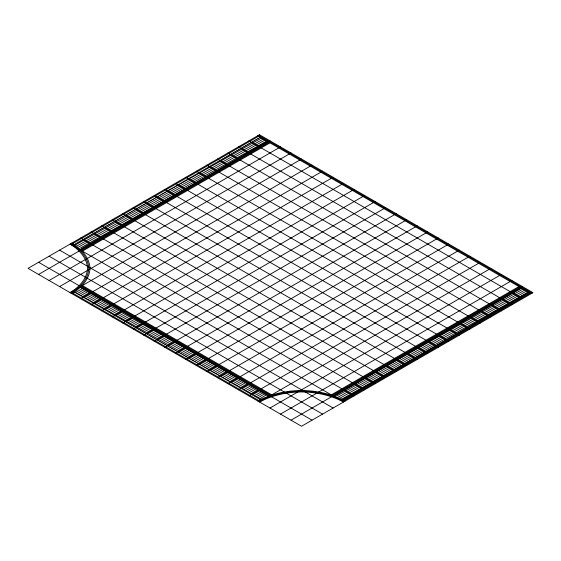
<?xml version="1.0" encoding="UTF-8"?>
<svg xmlns="http://www.w3.org/2000/svg" width="561" height="561" viewBox="0 0 561 561"><rect width="100%" height="100%" fill="white"/><g stroke="black" fill="none" stroke-linecap="round" stroke-linejoin="round"><path stroke-width="0.84" d="M71.002 293.151C79.95 287.625 88.14 279.427 88.792 268.354C88.14 257.282 79.95 249.084 71.002 243.558M71.878 293.655C81.008 288.017 89.367 279.651 90.033 268.354C89.367 257.057 81.008 248.691 71.878 243.053M72.642 243.621L258.586 136.267M74.164 244.771L260.339 137.277M80.251 249.35L267.352 141.33M38.569 274.427L269.981 140.825M81.759 250.501L269.105 142.34M82.271 251.223L269.981 142.845M49.088 280.5L280.5 146.898M59.606 286.573L291.019 152.971M301.538 159.044L70.125 292.646C78.891 287.232 86.913 279.203 87.551 268.354C86.913 257.506 78.891 249.477 70.125 244.063L343.613 401.957C317.743 388.64 285.332 388.64 259.463 401.957L490.875 268.354M75.384 292.646L82.397 288.599M77.138 293.655L84.15 289.609M78.891 294.672L85.903 290.619M80.644 295.682L87.656 291.636M82.397 296.692L89.409 292.646M80.644 298.718L312.056 165.116M84.15 297.709L91.163 293.655M85.903 298.718L92.916 294.672M87.656 299.728L94.669 295.682M89.409 300.745L96.422 296.692M91.163 301.755L98.175 297.709M92.916 302.765L99.928 298.718M91.163 304.791L322.575 171.189M94.669 303.781L101.681 299.728M96.422 304.791L103.434 300.745M98.175 305.801L105.188 301.755M99.928 306.818L106.941 302.765M101.681 307.828L108.694 303.781M103.434 308.838L110.447 304.791M101.681 310.864L333.094 177.262M105.188 309.854L112.2 305.801M106.941 310.864L113.953 306.818M108.694 311.874L115.706 307.828M110.447 312.891L117.459 308.838M112.2 313.901L119.213 309.854M113.953 314.91L120.966 310.864M112.2 316.937L343.613 183.335M115.706 315.927L122.719 311.874M117.459 316.937L124.472 312.891M119.213 317.947L126.225 313.901M120.966 318.964L127.978 314.91M122.719 319.973L129.731 315.927M124.472 320.983L131.484 316.937M122.719 323.01L354.131 189.408M126.225 322L133.238 317.947M127.978 323.01L134.991 318.964M129.731 324.02L136.744 319.973M131.484 325.036L138.497 320.983M133.238 326.046L140.25 322M134.991 327.056L142.003 323.01M133.238 329.083L364.65 195.48M136.744 328.073L143.756 324.02M138.497 329.083L145.509 325.036M140.25 330.092L147.263 326.046M142.003 331.109L149.016 327.056M143.756 332.119L150.769 328.073M145.509 333.129L152.522 329.083M143.756 335.155L375.169 201.553M147.263 334.146L154.275 330.092M149.016 335.155L156.028 331.109M150.769 336.165L157.781 332.119M152.522 337.182L159.534 333.129M154.275 338.192L161.288 334.146M156.028 339.202L163.041 335.155M154.275 341.228L385.688 207.626M157.781 340.218L164.794 336.165M159.534 341.228L166.547 337.182M161.288 342.245L168.3 338.192M163.041 343.255L170.053 339.202M164.794 344.265L171.806 340.218M166.547 345.281L173.559 341.228M164.794 347.301L396.206 213.699M168.3 346.291L175.312 342.245M170.053 347.301L177.066 343.255M171.806 348.318L178.819 344.265M173.559 349.328L180.572 345.281M175.312 350.337L182.325 346.291M177.066 351.354L184.078 347.301M175.312 353.374L406.725 219.772M178.819 352.364L185.831 348.318M180.572 353.374L187.584 349.328M182.325 354.391L189.338 350.337M184.078 355.401L191.091 351.354M185.831 356.41L192.844 352.364M187.584 357.427L194.597 353.374M185.831 359.447L417.244 225.845M189.338 358.437L196.35 354.391M191.091 359.447L198.103 355.401M192.844 360.464L199.856 356.41M194.597 361.473L201.609 357.427M196.35 362.483L203.363 358.437M198.103 363.5L205.116 359.447M196.35 365.52L427.763 231.917M199.856 364.51L206.869 360.464M201.609 365.52L208.622 361.473M203.363 366.536L210.375 362.483M205.116 367.546L212.128 363.5M206.869 368.556L213.881 364.51M208.622 369.573L215.634 365.52M206.869 371.592L438.281 237.99M210.375 370.583L217.388 366.536M212.128 371.592L219.141 367.546M213.881 372.609L220.894 368.556M215.634 373.619L222.647 369.573M217.388 374.629L224.4 370.583M219.141 375.646L226.153 371.592M217.388 377.665L448.8 244.063M220.894 376.655L227.906 372.609M222.647 377.665L229.659 373.619M224.4 378.682L231.413 374.629M226.153 379.692L233.166 375.646M227.906 380.702L234.919 376.655M229.659 381.718L236.672 377.665M227.906 383.738L459.319 250.136M231.413 382.728L238.425 378.682M233.166 383.738L240.178 379.692M234.919 384.755L241.931 380.702M236.672 385.765L243.684 381.718M238.425 386.774L245.438 382.728M240.178 387.791L247.191 383.738M238.425 389.811L469.838 256.209M241.931 388.801L248.944 384.755M243.684 389.811L250.697 385.765M245.438 390.828L252.45 386.774M247.191 391.837L254.203 387.791M248.944 392.847L255.956 388.801M250.697 393.864L257.709 389.811M248.944 395.884L480.356 262.282M252.45 394.874L259.463 390.828M254.203 395.884L261.216 391.837M255.956 396.9L262.969 392.847M257.709 397.91L264.722 393.864M259.463 398.92L266.475 394.874M269.981 408.029L501.394 274.427M280.5 414.102L511.913 280.5M331.214 394.944L518.925 286.573M332.456 395.246L519.802 287.078M291.019 420.175L522.431 286.573M334.454 396.115L521.555 288.095M342.392 399.628L528.567 292.141M343.381 400.07L529.444 292.646M344.377 400.505L530.32 293.151M257.709 400.947C284.658 387.069 318.417 387.069 345.366 400.947M258.586 401.452C284.995 387.854 318.08 387.854 344.489 401.452M258.586 135.257L532.073 293.151M257.709 135.762L531.197 293.655M259.463 137.789L266.475 141.835M520.678 288.599L527.691 292.646M257.709 138.798L264.722 142.845M518.925 289.609L525.938 293.655M255.956 139.808L262.969 143.861M517.172 290.619L524.184 294.672M254.203 140.825L261.216 144.871M515.419 291.636L522.431 295.682M252.45 141.835L259.463 145.881M513.666 292.646L520.678 296.692M248.944 140.825L522.431 298.718M250.697 142.845L257.709 146.898M511.913 293.655L518.925 297.709M248.944 143.861L255.956 147.908M510.159 294.672L517.172 298.718M247.191 144.871L254.203 148.917M508.406 295.682L515.419 299.728M245.438 145.881L252.45 149.934M506.653 296.692L513.666 300.745M243.684 146.898L250.697 150.944M504.9 297.709L511.913 301.755M241.931 147.908L248.944 151.954M503.147 298.718L510.159 302.765M238.425 146.898L511.913 304.791M240.178 148.917L247.191 152.971M501.394 299.728L508.406 303.781M238.425 149.934L245.438 153.98M499.641 300.745L506.653 304.791M236.672 150.944L243.684 154.99M497.888 301.755L504.9 305.801M234.919 151.954L241.931 156.007M496.134 302.765L503.147 306.818M233.166 152.971L240.178 157.017M494.381 303.781L501.394 307.828M231.413 153.98L238.425 158.027M492.628 304.791L499.641 308.838M227.906 152.971L501.394 310.864M229.659 154.99L236.672 159.044M490.875 305.801L497.888 309.854M227.906 156.007L234.919 160.053M489.122 306.818L496.134 310.864M226.153 157.017L233.166 161.063M487.369 307.828L494.381 311.874M224.4 158.027L231.413 162.08M485.616 308.838L492.628 312.891M222.647 159.044L229.659 163.09M483.863 309.854L490.875 313.901M220.894 160.053L227.906 164.1M482.109 310.864L489.122 314.91M217.388 159.044L490.875 316.937M219.141 161.063L226.153 165.116M480.356 311.874L487.369 315.927M217.388 162.08L224.4 166.126M478.603 312.891L485.616 316.937M215.634 163.09L222.647 167.136M476.85 313.901L483.863 317.947M213.881 164.1L220.894 168.153M475.097 314.91L482.109 318.964M212.128 165.116L219.141 169.163M473.344 315.927L480.356 319.973M210.375 166.126L217.388 170.172M471.591 316.937L478.603 320.983M206.869 165.116L480.356 323.01M208.622 167.136L215.634 171.189M469.838 317.947L476.85 322M206.869 168.153L213.881 172.199M468.084 318.964L475.097 323.01M205.116 169.163L212.128 173.209M466.331 319.973L473.344 324.02M203.363 170.172L210.375 174.226M464.578 320.983L471.591 325.036M201.609 171.189L208.622 175.235M462.825 322L469.838 326.046M199.856 172.199L206.869 176.245M461.072 323.01L468.084 327.056M196.35 171.189L469.838 329.083M198.103 173.209L205.116 177.262M459.319 324.02L466.331 328.073M196.35 174.226L203.363 178.272M457.566 325.036L464.578 329.083M194.597 175.235L201.609 179.282M455.812 326.046L462.825 330.092M192.844 176.245L199.856 180.298M454.059 327.056L461.072 331.109M191.091 177.262L198.103 181.308M452.306 328.073L459.319 332.119M189.338 178.272L196.35 182.318M450.553 329.083L457.566 333.129M185.831 177.262L459.319 335.155M187.584 179.282L194.597 183.335M448.8 330.092L455.812 334.146M185.831 180.298L192.844 184.345M447.047 331.109L454.059 335.155M184.078 181.308L191.091 185.354M445.294 332.119L452.306 336.165M182.325 182.318L189.338 186.371M443.541 333.129L450.553 337.182M180.572 183.335L187.584 187.381M441.788 334.146L448.8 338.192M178.819 184.345L185.831 188.391M440.034 335.155L447.047 339.202M175.312 183.335L448.8 341.228M177.066 185.354L184.078 189.408M438.281 336.165L445.294 340.218M175.312 186.371L182.325 190.417M436.528 337.182L443.541 341.228M173.559 187.381L180.572 191.427M434.775 338.192L441.788 342.245M171.806 188.391L178.819 192.444M433.022 339.202L440.034 343.255M170.053 189.408L177.066 193.454M431.269 340.218L438.281 344.265M168.3 190.417L175.312 194.464M429.516 341.228L436.528 345.281M164.794 189.408L438.281 347.301M166.547 191.427L173.559 195.48M427.763 342.245L434.775 346.291M164.794 192.444L171.806 196.49M426.009 343.255L433.022 347.301M163.041 193.454L170.053 197.5M424.256 344.265L431.269 348.318M161.288 194.464L168.3 198.517M422.503 345.281L429.516 349.328M159.534 195.48L166.547 199.527M420.75 346.291L427.763 350.337M157.781 196.49L164.794 200.536M418.997 347.301L426.009 351.354M154.275 195.48L427.763 353.374M156.028 197.5L163.041 201.553M417.244 348.318L424.256 352.364M154.275 198.517L161.288 202.563M415.491 349.328L422.503 353.374M152.522 199.527L159.534 203.573M413.738 350.337L420.75 354.391M150.769 200.536L157.781 204.59M411.984 351.354L418.997 355.401M149.016 201.553L156.028 205.599M410.231 352.364L417.244 356.41M147.263 202.563L154.275 206.609M408.478 353.374L415.491 357.427M143.756 201.553L417.244 359.447M145.509 203.573L152.522 207.626M406.725 354.391L413.738 358.437M143.756 204.59L150.769 208.636M404.972 355.401L411.984 359.447M142.003 205.599L149.016 209.646M403.219 356.41L410.231 360.464M140.25 206.609L147.263 210.663M401.466 357.427L408.478 361.473M138.497 207.626L145.509 211.672M399.713 358.437L406.725 362.483M136.744 208.636L143.756 212.682M397.959 359.447L404.972 363.5M133.238 207.626L406.725 365.52M134.991 209.646L142.003 213.699M396.206 360.464L403.219 364.51M133.238 210.663L140.25 214.709M394.453 361.473L401.466 365.52M131.484 211.672L138.497 215.719M392.7 362.483L399.713 366.536M129.731 212.682L136.744 216.735M390.947 363.5L397.959 367.546M127.978 213.699L134.991 217.745M389.194 364.51L396.206 368.556M126.225 214.709L133.238 218.755M387.441 365.52L394.453 369.573M122.719 213.699L396.206 371.592M124.472 215.719L131.484 219.772M385.688 366.536L392.7 370.583M122.719 216.735L129.731 220.782M383.934 367.546L390.947 371.592M120.966 217.745L127.978 221.798M382.181 368.556L389.194 372.609M119.213 218.755L126.225 222.808M380.428 369.573L387.441 373.619M117.459 219.772L124.472 223.818M378.675 370.583L385.688 374.629M115.706 220.782L122.719 224.835M376.922 371.592L383.934 375.646M112.2 219.772L385.688 377.665M113.953 221.798L120.966 225.845M375.169 372.609L382.181 376.655M112.2 222.808L119.213 226.854M373.416 373.619L380.428 377.665M110.447 223.818L117.459 227.871M371.663 374.629L378.675 378.682M108.694 224.835L115.706 228.881M369.909 375.646L376.922 379.692M106.941 225.845L113.953 229.891M368.156 376.655L375.169 380.702M105.188 226.854L112.2 230.908M366.403 377.665L373.416 381.718M101.681 225.845L375.169 383.738M103.434 227.871L110.447 231.917M364.65 378.682L371.663 382.728M101.681 228.881L108.694 232.927M362.897 379.692L369.909 383.738M99.928 229.891L106.941 233.944M361.144 380.702L368.156 384.755M98.175 230.908L105.188 234.954M359.391 381.718L366.403 385.765M96.422 231.917L103.434 235.964M357.638 382.728L364.65 386.774M94.669 232.927L101.681 236.98M355.884 383.738L362.897 387.791M91.163 231.917L364.65 389.811M92.916 233.944L99.928 237.99M354.131 384.755L361.144 388.801M91.163 234.954L98.175 239M352.378 385.765L359.391 389.811M89.409 235.964L96.422 240.017M350.625 386.774L357.638 390.828M87.656 236.98L94.669 241.027M348.872 387.791L355.884 391.837M85.903 237.99L92.916 242.036M347.119 388.801L354.131 392.847M84.15 239L91.163 243.053M345.366 389.811L352.378 393.864M80.644 237.99L354.131 395.884M82.397 240.017L89.409 244.063M343.613 390.828L350.625 394.874M80.644 241.027L87.656 245.073M341.859 391.837L348.872 395.884M78.891 242.036L85.903 246.09M340.106 392.847L347.119 396.9M77.138 243.053L84.15 247.099M338.353 393.864L345.366 397.91M75.384 244.063L82.397 248.109M336.6 394.874L343.613 398.92M59.606 250.136L333.094 408.029M49.088 256.209L322.575 414.102M82.271 285.486L271.861 394.944M81.759 286.201L270.619 395.246M38.569 262.282L312.056 420.175M80.251 287.358L268.621 396.115M74.164 291.937L260.683 399.628M72.642 293.087L258.698 400.505M259.463 134.752L28.05 268.354L301.538 426.248L532.95 292.646L259.463 134.752"/></g></svg>
